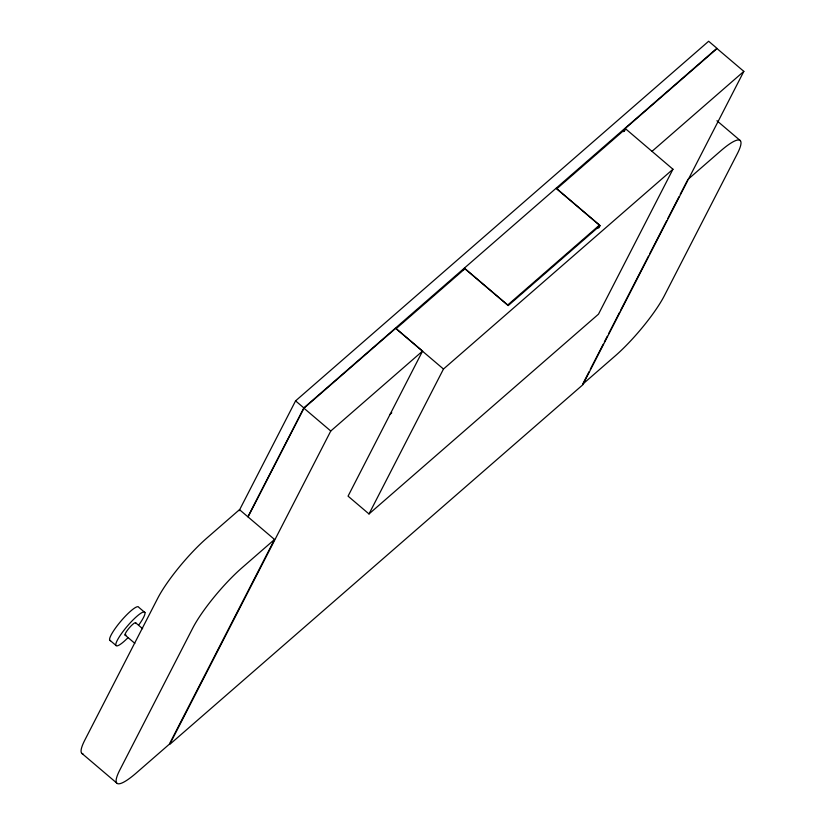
<?xml version="1.0" encoding="UTF-8"?>
<svg xmlns="http://www.w3.org/2000/svg" width="825" height="825" viewBox="0 0 825 825"><rect width="100%" height="100%" fill="white"/><g stroke="black" fill="none" stroke-linecap="round" stroke-linejoin="round"><path stroke-width="1.24" d="M239.137 510.706L295.577 400.868L708.654 41.25L716.894 48.262L303.827 407.89L247.964 516.574M248.108 516.904L303.971 408.22L395.763 328.298L422.565 351.089L348.057 496.145L369.002 513.954L598.486 314.17L672.963 169.238L625.247 128.514L717.038 48.592L743.841 71.383L582.739 384.863L169.661 744.49L330.773 431.011L422.565 351.089M274.529 539.467L169.28 744.253L136.496 772.798A55.11 10.354 -49.6 0 1 119.903 769.828L192.772 628.052A55.11 10.354 -49.6 0 1 241.746 568.012L274.529 539.467L239.487 509.664L206.704 538.199A55.11 10.354 -49.6 0 0 157.73 598.249L84.862 740.025A55.11 10.354 -49.6 0 0 83.016 753.947M463.258 270.445L464.434 268.166L507.726 304.982L599.517 225.07L556.225 188.244M369.002 513.954L443.479 369.033L672.963 169.238M623.628 131.66L625.247 128.514M624.37 131.206L625.546 128.917L556.71 188.853L600.002 225.668L598.919 227.772M597.754 228.494L599.517 225.07M589.081 371.693L582.615 384.275L615.398 355.74A55.11 10.354 -49.6 0 0 664.373 295.69L737.23 153.914A55.11 10.354 -49.6 0 0 720.648 150.954L687.864 179.489M590.257 369.404L603.188 344.231M604.364 341.952L607.303 336.229M608.489 333.939L619.658 312.201M620.833 309.911L648.471 256.142M649.646 253.852L666.693 220.677M667.868 218.388L679.037 196.649M680.212 194.36L687.266 180.634M652.049 151.305L743.841 71.383M600.002 225.668L508.2 305.59L464.908 268.764L396.062 328.701L443.479 369.033M390.153 414.233L391.793 412.799M716.956 120.759L740.314 140.632M295.577 400.868L303.827 407.89M303.971 408.22L330.773 431.011M144.922 612.542L138.744 607.283A22.048 4.146 -49.6 0 0 120.749 621.338A22.048 4.146 -49.6 0 0 110.56 640.685M135.764 622.875L142.632 628.722M125.008 634.992L134.826 643.345M109.663 640.066L115.84 645.336M81.778 753.308L116.83 783.111M126.019 635.013A8.147 1.526 -49.6 0 1 129.113 628.072A8.147 1.526 -49.6 0 1 135.723 623.514M128.133 637.539A22.048 4.146 -49.6 0 1 117.006 640.881A22.048 4.146 -49.6 0 1 139.559 614.151A22.048 4.146 -49.6 0 1 139.013 624.649"/></g></svg>
